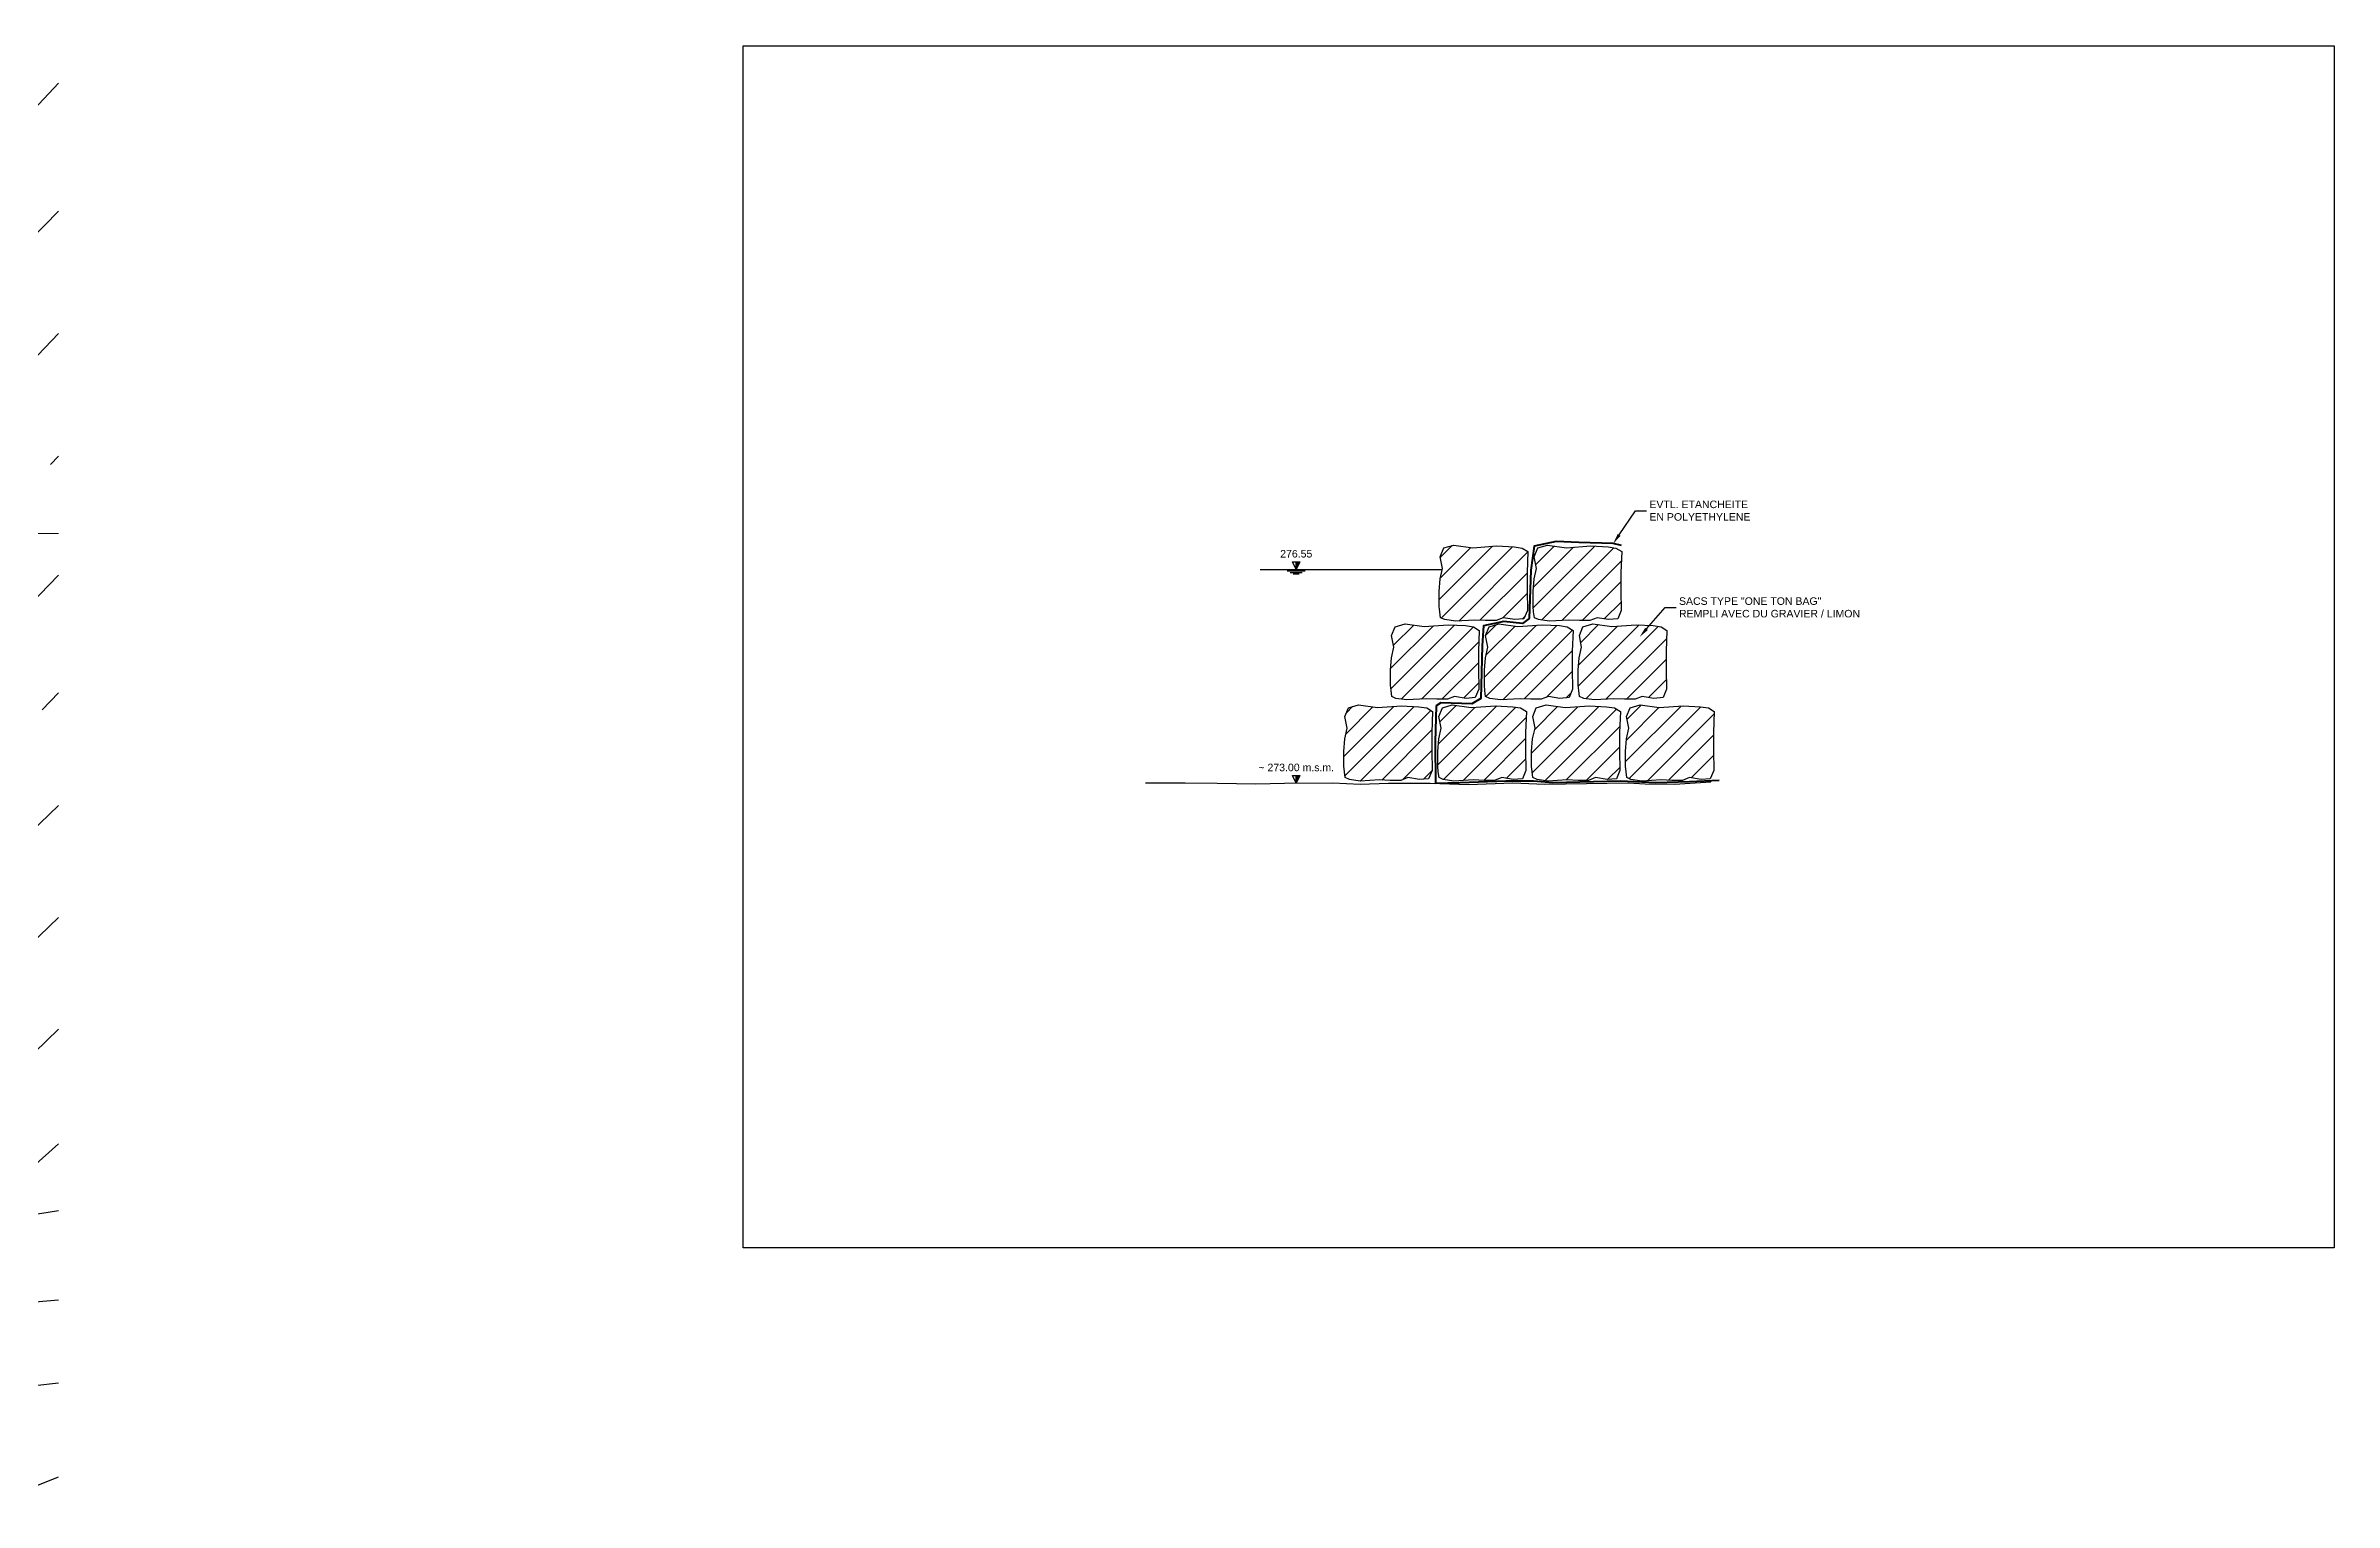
# Model space of a CAD drawing. Extents: x -427 to 62994, y 410 to 109394.
# Drawn here: x -95.4 to -57.37, y 449.73 to 473.93 of the extents above; entities that cross this region are included whole.
import ezdxf
from ezdxf import colors
from ezdxf.entities.mleader import LeaderData, LeaderLine
from ezdxf.enums import TextEntityAlignment as Align
from ezdxf.math import Vec2, Vec3

# ---------------------------------------------------------------- set-up
doc = ezdxf.new("R2010")
doc.units = 0
doc.header["$MEASUREMENT"] = 0
for name, color, linetype in [('coordinate', 2, 'Continuous'), ('curve livello 1m', 2, 'Continuous'), ('curve livello 5m', 7, 'Continuous'), ('DIME', 6, 'Continuous'), ('LIN010CO', 2, 'Continuous'), ('LIN018CO', 6, 'Continuous'), ('LIN025CO', 7, 'Continuous'), ('LIN035CO', 1, 'Continuous'), ('LIN050CO', 3, 'Continuous'), ('TEXT035', 1, 'Continuous')]:
    doc.layers.add(name, color=color, linetype=linetype)
doc.layers.add('LINCOLO-BLU-025', color=150, linetype='Continuous', lineweight=25)
doc.layers.add('LINCOLO-ROSSO-050', color=20, linetype='Continuous', lineweight=50)
doc.layers.add('no_plot', color=5, linetype='Continuous', plot=False)
doc.styles.add('ARIAL', font='arial.ttf')

# ---------------------------------------------------------------- blocks, each defined once
blk = doc.blocks.new('SASSO')
at = {"layer": 'LIN010CO'}
h = blk.add_hatch(dxfattribs=at)
h.set_pattern_fill('ANSI31', color=256, scale=0.05)
h.set_pattern_definition([(45, (0, 0), (-0.112253, 0.112253), [])])
h.paths.add_polyline_path([(0.215, 0.042), (0.137, 0.014), (0.022, 0.014), (-0.095, 0.019), (-0.308, 0.007), (-0.426, 0.023), (-0.472, 0.043), (-0.48, 0.102), (-0.486, 0.158), (-0.486, 0.311), (-0.475, 0.439), (-0.449, 0.547), (-0.474, 0.666), (-0.435, 0.756), (-0.327, 0.785), (-0.119, 0.758), (0.147, 0.776), (0.336, 0.767), (0.422, 0.755), (0.486, 0.718), (0.477, 0.504), (0.477, 0.321), (0.48, 0.116), (0.443, 0.031), (0.342, 0.023)])
at = {"layer": 'LIN035CO', "flags": 128}
blk.add_lwpolyline([(0.215, 0.042), (0.137, 0.014), (0.022, 0.014), (-0.095, 0.019), (-0.308, 0.007), (-0.426, 0.023), (-0.472, 0.043), (-0.48, 0.102), (-0.486, 0.158), (-0.486, 0.311), (-0.475, 0.439), (-0.449, 0.547), (-0.474, 0.666), (-0.435, 0.756), (-0.327, 0.785), (-0.119, 0.758), (0.147, 0.776), (0.336, 0.767), (0.422, 0.755), (0.486, 0.718), (0.477, 0.504), (0.477, 0.321), (0.48, 0.116), (0.443, 0.031), (0.342, 0.023), (0.215, 0.042)], dxfattribs=at)
blk = doc.blocks.new('LIVELLI1')
at = {"layer": 'LIN018CO'}
blk.add_solid([(0, 0.25), (0, 0), (0.125, 0.25)], dxfattribs=at)
at = {"layer": 'LIN035CO'}
for p, q in [((-0.125, 0.25), (0.125, 0.25)), ((0, 0), (-0.125, 0.25)), ((0, 0), (0, 0.25)), ((0, 0), (0.125, 0.25))]:
    blk.add_line(p, q, dxfattribs=at)
at = {"layer": 'TEXT035', "style": 'ARIAL'}
blk.add_attdef('VALORE', text='', height=0.25, dxfattribs=at).set_placement((0, 0.395), align=Align.CENTER)

msp = doc.modelspace()

# ---------------------------------------------------------------- linework, layer by layer
at = {"layer": 'coordinate', "linetype": 'Continuous', "lineweight": 0}
msp.add_line((-95.183, 465.823), (-242.36, 465.823), dxfattribs=at)
at = {"layer": 'curve livello 1m', "flags": 128}
for points in [[(-95.596, 472.868), (-95.183, 473.307)], [(-96.351, 469.987), (-95.183, 471.178)], [(-97.159, 467.082), (-95.183, 469.149)], [(-95.316, 466.969), (-95.183, 467.109)], [(-95.183, 463.176), (-95.457, 462.897)], [(-95.183, 461.304), (-97.038, 459.521)], [(-95.183, 459.447), (-96.31, 458.363)], [(-95.583, 457.205), (-95.183, 457.589)], [(-96.22, 454.416), (-95.355, 454.551), (-95.183, 454.578)], [(-95.961, 453.025), (-95.183, 453.093)], [(-95.183, 451.711), (-95.576, 451.664)], [(-96.211, 449.744), (-95.211, 450.143), (-95.183, 450.153)]]:
    msp.add_lwpolyline(points, dxfattribs=at)
at = {"layer": 'curve livello 5m', "flags": 128}
for points in [[(-108.77, 452.127), (-108.211, 452.421), (-107.629, 452.797), (-106.939, 453.294), (-106.259, 453.824), (-105.705, 454.298), (-105.319, 454.711), (-104.71, 455.411), (-103.995, 456.244), (-103.294, 457.055), (-102.725, 457.69), (-102.324, 458.091), (-102.142, 458.289), (-102, 458.45), (-98.494, 461.838), (-96.992, 463.28), (-95.955, 464.334), (-95.183, 465.134)], [(-106.784, 449.732), (-106.722, 449.801), (-105.982, 450.595), (-105.301, 451.299), (-105.277, 451.321), (-105.269, 451.326), (-105.257, 451.327), (-104.722, 451.348), (-103.856, 451.361), (-102.821, 451.363), (-101.78, 451.355), (-101.78, 451.355), (-101.06, 451.329), (-100.562, 451.861), (-100.01, 452.488), (-99.202, 452.839), (-98.313, 453.213), (-97.648, 453.661), (-96.805, 454.301), (-95.932, 455.016), (-95.183, 455.685)]]:
    msp.add_lwpolyline(points, dxfattribs=at)
at = {"layer": 'LIN010CO'}
msp.add_line((-74.6, 465.228), (-74.2, 465.228), dxfattribs=at)
at = {"layer": 'LIN025CO'}
for p, q in [((-74.767, 465.203), (-74.467, 465.203)), ((-74.717, 465.178), (-74.517, 465.178)), ((-74.667, 465.153), (-74.567, 465.153))]:
    msp.add_line(p, q, dxfattribs=at)
at = {"layer": 'LIN050CO', "flags": 128}
msp.add_lwpolyline([(-77.12, 461.685), (-76.461, 461.68), (-75.931, 461.675), (-75.289, 461.667), (-74.814, 461.675), (-74.009, 461.68), (-73.556, 461.659), (-73.085, 461.676), (-72.392, 461.676), (-71.755, 461.652), (-71.017, 461.685), (-70.486, 461.659), (-69.101, 461.685), (-68.822, 461.667), (-68.332, 461.659), (-67.726, 461.697)], dxfattribs=at)
at = {"layer": 'LINCOLO-BLU-025'}
msp.add_line((-75.215, 465.228), (-72.191, 465.228), dxfattribs=at)
at = {"layer": 'LINCOLO-ROSSO-050', "flags": 128}
msp.add_lwpolyline([(-69.214, 465.626), (-69.35, 465.657), (-69.924, 465.675), (-70.3, 465.689), (-70.666, 465.614), (-70.72, 465.216), (-70.749, 464.41), (-70.86, 464.328), (-71.168, 464.362), (-71.508, 464.291), (-71.527, 463.96), (-71.552, 463.083), (-71.701, 462.996), (-72.216, 463.011), (-72.295, 462.96), (-72.309, 462.357), (-72.303, 461.679), (-71.892, 461.688), (-71.132, 461.716), (-70.674, 461.716), (-70.352, 461.688), (-69.231, 461.716), (-68.645, 461.686), (-68.083, 461.703), (-67.59, 461.727)], dxfattribs=at)
at = {"layer": 'no_plot'}
msp.add_lwpolyline([(-83.807, 473.927), (-57.37, 473.927), (-57.37, 453.957), (-83.807, 453.957)], close=True, dxfattribs=at)

# ---------------------------------------------------------------- block references
at = {"xscale": 0.5, "yscale": 0.5, "zscale": 0.5}
for p, values in [((-74.617, 465.228), {'VALORE': '276.55'}), ((-74.617, 461.678), {'VALORE': '~ 273.00 m.s.m.'})]:
    msp.add_blockref('LIVELLI1', p, dxfattribs=at).add_auto_attribs(values)
at = {"xscale": 1.516666666666658, "yscale": 1.625, "zscale": 1.3}
for p in [(-71.505, 464.356), (-69.945, 464.356), (-72.314, 463.048), (-70.754, 463.048), (-69.194, 463.048), (-73.089, 461.7), (-71.529, 461.7), (-69.969, 461.7), (-68.409, 461.7)]:
    msp.add_blockref('SASSO', p, dxfattribs=at)

# ---------------------------------------------------------------- leaders
at = {"layer": 'DIME'}
ml = msp.add_multileader_mtext('Standard', dxfattribs=at)
ml.set_content('EVTL. ETANCHEITE\\PEN POLYETHYLENE', color=1, style='ARIAL')
ml.set_leader_properties(color=6, linetype='Continuous')
ml.build(insert=Vec2(0, 0))
ml.multileader.update_dxf_attribs({"text_left_attachment_type": 2, "text_right_attachment_type": 2, "dogleg_length": 0.36, "arrow_head_size": 0.175, "scale": 0.5})
ctx = ml.context
ctx.base_point, ctx.scale, ctx.char_height, ctx.arrow_head_size, ctx.landing_gap_size, ctx.plane_origin = Vec3(-68.799, 466.201), 0.5, 0.125, 0.175, 0.05, Vec3(-69.924, 465.675)
ctx.left_attachment, ctx.right_attachment = 2, 2
notes = []
notes.append((ctx, [(0, (1, 1, 0), (-68.979, 466.201), (1, 0), 0.18, [(0, [(-69.35, 465.657)], 0, [])])]))
ctx.mtext.insert, ctx.mtext.flow_direction = Vec3(-68.749, 466.371), 5
ml = msp.add_multileader_mtext('Standard', dxfattribs=at)
ml.set_content('SACS TYPE "ONE TON BAG"\\PREMPLI AVEC DU GRAVIER / LIMON', color=1, style='ARIAL')
ml.set_leader_properties(color=6, linetype='Continuous')
ml.build(insert=Vec2(0, 0))
ml.multileader.update_dxf_attribs({"text_left_attachment_type": 2, "text_right_attachment_type": 2, "dogleg_length": 0.36, "arrow_head_size": 0.175, "scale": 0.5})
ctx = ml.context
ctx.base_point, ctx.scale, ctx.char_height, ctx.arrow_head_size, ctx.landing_gap_size, ctx.plane_origin = Vec3(-68.307, 464.595), 0.5, 0.125, 0.175, 0.05, Vec3(-68.669, 464.107)
ctx.left_attachment, ctx.right_attachment = 2, 2
notes.append((ctx, [(0, (1, 1, 0), (-68.487, 464.595), (1, 0), 0.18, [(0, [(-68.911, 464.107)], 0, [])])]))
ctx.mtext.insert, ctx.mtext.flow_direction = Vec3(-68.257, 464.764), 5
for ctx, leaders in notes:
    for number, flags, end, landing, length, lines in leaders:
        leader = LeaderData()
        leader.index, (leader.has_last_leader_line, leader.has_dogleg_vector, leader.attachment_direction) = number, flags
        leader.last_leader_point, leader.dogleg_vector, leader.dogleg_length = Vec3(end), Vec3(landing), length
        for number, points, colour, breaks in lines:
            line = LeaderLine()
            line.index, line.vertices, line.color, line.breaks = number, Vec3.list(points), colors.encode_raw_color(colour), breaks
            leader.lines.append(line)
        ctx.leaders.append(leader)

doc.saveas('drawing.dxf')
